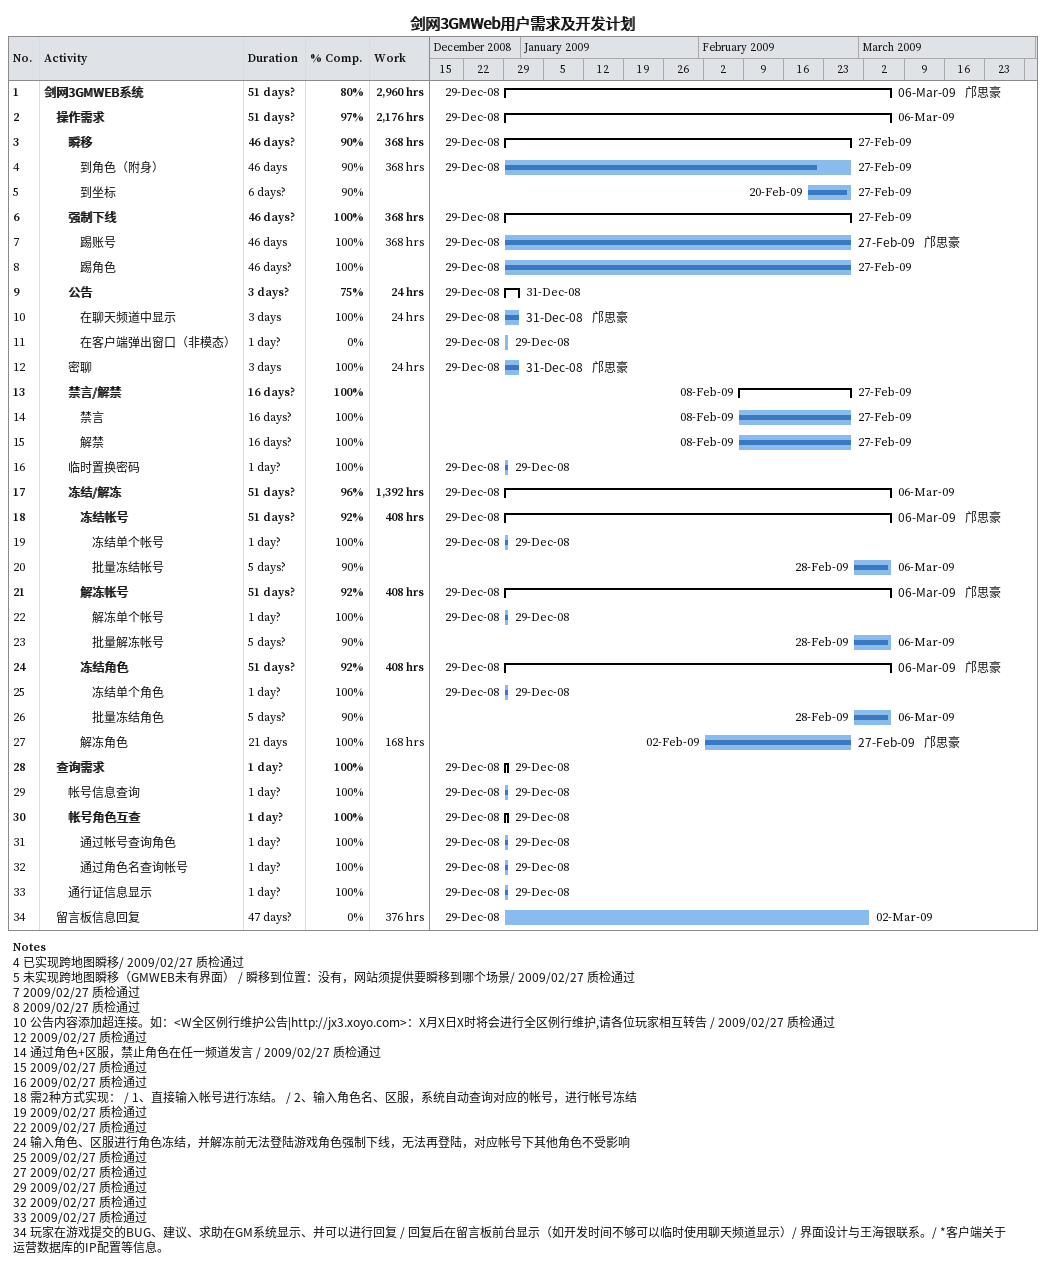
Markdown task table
剑网3GMWeb用户需求及开发计划

| ID | Level | Task | Duration | Start | Finish | Resources | % complete | Work (h) |
|---|---|---|---|---|---|---|---|---|
| 1 | 1 | **剑网3GMWEB系统** | 51d? | 2008-12-29 | 2009-03-06 | 邝思豪 | 80 | 2960 |
| 2 | 2 | **操作需求** | 51d? | 2008-12-29 | 2009-03-06 |  | 97 | 2176 |
| 3 | 3 | **瞬移** | 46d? | 2008-12-29 | 2009-02-27 |  | 90 | 368 |
| 4 | 4 | 到角色（附身） | 46d | 2008-12-29 | 2009-02-27 |  | 90 | 368 |
| 5 | 4 | 到坐标 | 6d? | 2009-02-20 | 2009-02-27 |  | 90 |  |
| 6 | 3 | **强制下线** | 46d? | 2008-12-29 | 2009-02-27 |  | 100 | 368 |
| 7 | 4 | 踢账号 | 46d | 2008-12-29 | 2009-02-27 | 邝思豪 | 100 | 368 |
| 8 | 4 | 踢角色 | 46d? | 2008-12-29 | 2009-02-27 |  | 100 |  |
| 9 | 3 | **公告** | 3d? | 2008-12-29 | 2008-12-31 |  | 75 | 24 |
| 10 | 4 | 在聊天频道中显示 | 3d | 2008-12-29 | 2008-12-31 | 邝思豪 | 100 | 24 |
| 11 | 4 | 在客户端弹出窗口（非模态） | 1d? | 2008-12-29 | 2008-12-29 |  | 0 |  |
| 12 | 3 | 密聊 | 3d | 2008-12-29 | 2008-12-31 | 邝思豪 | 100 | 24 |
| 13 | 3 | **禁言/解禁** | 16d? | 2009-02-08 | 2009-02-27 |  | 100 |  |
| 14 | 4 | 禁言 | 16d? | 2009-02-08 | 2009-02-27 |  | 100 |  |
| 15 | 4 | 解禁 | 16d? | 2009-02-08 | 2009-02-27 |  | 100 |  |
| 16 | 3 | 临时置换密码 | 1d? | 2008-12-29 | 2008-12-29 |  | 100 |  |
| 17 | 3 | **冻结/解冻** | 51d? | 2008-12-29 | 2009-03-06 |  | 96 | 1392 |
| 18 | 4 | **冻结帐号** | 51d? | 2008-12-29 | 2009-03-06 | 邝思豪 | 92 | 408 |
| 19 | 5 | 冻结单个帐号 | 1d? | 2008-12-29 | 2008-12-29 |  | 100 |  |
| 20 | 5 | 批量冻结帐号 | 5d? | 2009-02-28 | 2009-03-06 |  | 90 |  |
| 21 | 4 | **解冻帐号** | 51d? | 2008-12-29 | 2009-03-06 | 邝思豪 | 92 | 408 |
| 22 | 5 | 解冻单个帐号 | 1d? | 2008-12-29 | 2008-12-29 |  | 100 |  |
| 23 | 5 | 批量解冻帐号 | 5d? | 2009-02-28 | 2009-03-06 |  | 90 |  |
| 24 | 4 | **冻结角色** | 51d? | 2008-12-29 | 2009-03-06 | 邝思豪 | 92 | 408 |
| 25 | 5 | 冻结单个角色 | 1d? | 2008-12-29 | 2008-12-29 |  | 100 |  |
| 26 | 5 | 批量冻结角色 | 5d? | 2009-02-28 | 2009-03-06 |  | 90 |  |
| 27 | 4 | 解冻角色 | 21d | 2009-02-02 | 2009-02-27 | 邝思豪 | 100 | 168 |
| 28 | 2 | **查询需求** | 1d? | 2008-12-29 | 2008-12-29 |  | 100 |  |
| 29 | 3 | 帐号信息查询 | 1d? | 2008-12-29 | 2008-12-29 |  | 100 |  |
| 30 | 3 | **帐号角色互查** | 1d? | 2008-12-29 | 2008-12-29 |  | 100 |  |
| 31 | 4 | 通过帐号查询角色 | 1d? | 2008-12-29 | 2008-12-29 |  | 100 |  |
| 32 | 4 | 通过角色名查询帐号 | 1d? | 2008-12-29 | 2008-12-29 |  | 100 |  |
| 33 | 3 | 通行证信息显示 | 1d? | 2008-12-29 | 2008-12-29 |  | 100 |  |
| 34 | 2 | 留言板信息回复 | 47d? | 2008-12-29 | 2009-03-02 |  | 0 | 376 |

Notes
- 4: 已实现跨地图瞬移 / 2009/02/27 质检通过
- 5: 未实现跨地图瞬移（GMWEB未有界面） / 瞬移到位置：没有，网站须提供要瞬移到哪个场景 / 2009/02/27 质检通过
- 7: 2009/02/27 质检通过
- 8: 2009/02/27 质检通过
- 10: 公告内容添加超连接。如：<W全区例行维护公告|http://jx3.xoyo.com>：X月X日X时将会进行全区例行维护,请各位玩家相互转告 / 2009/02/27 质检通过
- 12: 2009/02/27 质检通过
- 14: 通过角色+区服，禁止角色在任一频道发言 / 2009/02/27 质检通过
- 15: 2009/02/27 质检通过
- 16: 2009/02/27 质检通过
- 18: 需2种方式实现： / 1、直接输入帐号进行冻结。 / 2、输入角色名、区服，系统自动查询对应的帐号，进行帐号冻结
- 19: 2009/02/27 质检通过
- 22: 2009/02/27 质检通过
- 24: 输入角色、区服进行角色冻结，并解冻前无法登陆游戏 角色强制下线，无法再登陆，对应帐号下其他角色不受影响
- 25: 2009/02/27 质检通过
- 27: 2009/02/27 质检通过
- 29: 2009/02/27 质检通过
- 32: 2009/02/27 质检通过
- 33: 2009/02/27 质检通过
- 34: 玩家在游戏提交的BUG、建议、求助在GM系统显示、并可以进行回复 / 回复后在留言板前台显示（如开发时间不够可以临时使用聊天频道显示） / 界面设计与王海银联系。 / *客户端关于 运营数据库的IP配置等信息。
